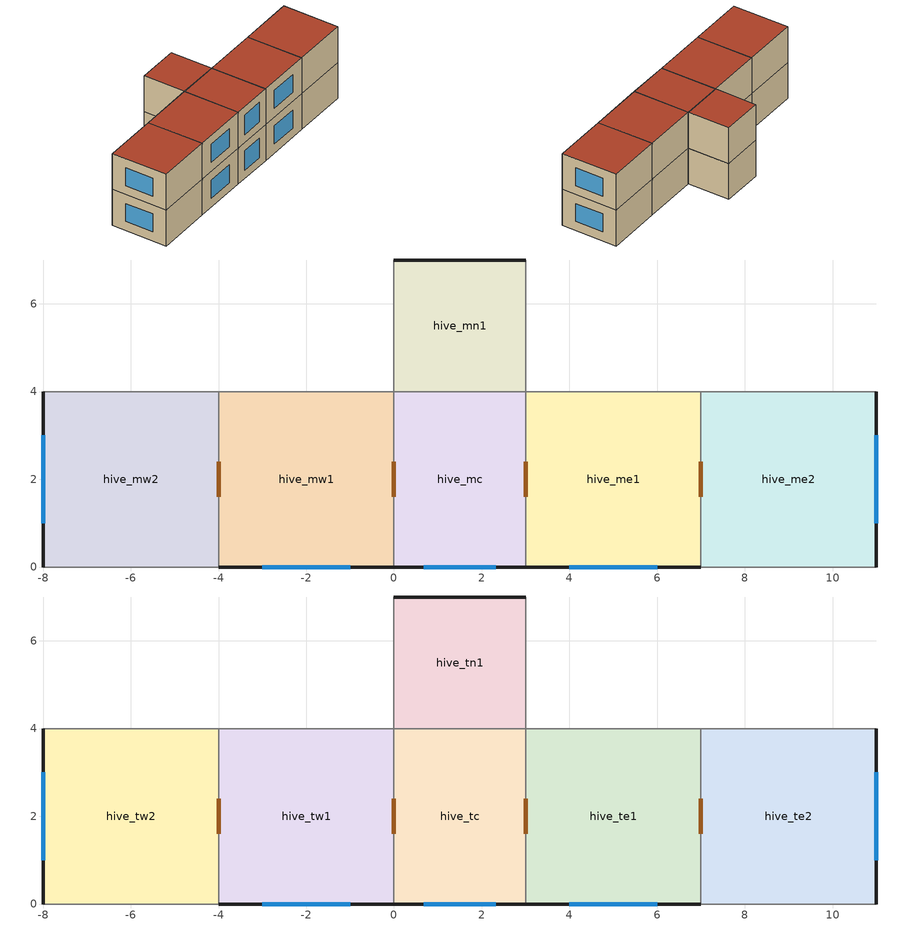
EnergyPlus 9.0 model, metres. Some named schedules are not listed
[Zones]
hive_mc
 floor othersideconditionsmodel (floor): 3,4 3,0 0,0 0,4 z8.1
 wall outside (ext_wall): 0,0 3,0 z8.1:10.8
 wall to hive_me1 (int_wall): 3,0 3,4 z8.1:10.8
 wall adiabatic (int_wall): 3,4 0,4 z8.1:10.8
 wall to hive_mw1 (int_wall): 0,4 0,0 z8.1:10.8
 window (simple_window): 0.68,0 2.32,0 z8.72:10.18
 door inside (door_3_cm): 3,1.6 3,2.4 / 0,2.4 0,1.6 z8.1:10.2
hive_me1
 floor othersideconditionsmodel (floor): 7,4 7,0 3,0 3,4 z8.1
 wall outside (ext_wall): 3,0 7,0 z8.1:10.8
 wall to hive_me2 (int_wall): 7,0 7,4 z8.1:10.8
 wall adiabatic (int_wall): 7,4 3,4 z8.1:10.8
 window (simple_window): 4,0 6,0 z8.77:10.13
 door inside (door_3_cm): 7,1.6 7,2.4 z8.1:10.2
hive_me2
 floor othersideconditionsmodel (floor): 11,4 11,0 7,0 7,4 z8.1
 wall outside (ext_wall): 11,0 11,4 z8.1:10.8
 wall adiabatic (int_wall): 7,0 11,0 / 11,4 7,4 z8.1:10.8
 window (simple_window): 11,1 11,3 z8.77:10.13
hive_mn1
 floor othersideconditionsmodel (floor): 3,7 3,4 0,4 0,7 z8.1
 wall outside (ext_wall): 3,7 0,7 z8.1:10.8
 wall adiabatic (int_wall): 3,4 3,7 / 0,7 0,4 z8.1:10.8
hive_mw1
 floor othersideconditionsmodel (floor): 0,4 0,0 -4,0 -4,4 z8.1
 wall outside (ext_wall): -4,0 0,0 z8.1:10.8
 wall adiabatic (int_wall): 0,4 -4,4 z8.1:10.8
 wall to hive_mw2 (int_wall): -4,4 -4,0 z8.1:10.8
 window (simple_window): -3,0 -1,0 z8.77:10.13
 door inside (door_3_cm): -4,2.4 -4,1.6 z8.1:10.2
hive_mw2
 floor othersideconditionsmodel (floor): -4,4 -4,0 -8,0 -8,4 z8.1
 wall outside (ext_wall): -8,4 -8,0 z8.1:10.8
 wall adiabatic (int_wall): -8,0 -4,0 / -4,4 -8,4 z8.1:10.8
 window (simple_window): -8,3 -8,1 z8.77:10.13
hive_tc
 floor to hive_mc (floor): 3,4 3,0 0,0 0,4 z10.8
 wall outside (ext_wall): 0,0 3,0 z10.8:13.5
 wall to hive_te1 (int_wall): 3,0 3,4 z10.8:13.5
 wall adiabatic (int_wall): 3,4 0,4 z10.8:13.5
 wall to hive_tw1 (int_wall): 0,4 0,0 z10.8:13.5
 window (simple_window): 0.68,0 2.32,0 z11.42:12.88
 door inside (door_3_cm): 3,1.6 3,2.4 / 0,2.4 0,1.6 z10.8:12.9
 roof outside (roof): 0,4 0,0 3,0 3,4 z13.5
hive_te1
 floor to hive_mc (floor): 7,4 7,0 3,0 3,4 z10.8
 wall outside (ext_wall): 3,0 7,0 z10.8:13.5
 wall to hive_te2 (int_wall): 7,0 7,4 z10.8:13.5
 wall adiabatic (int_wall): 7,4 3,4 z10.8:13.5
 window (simple_window): 4,0 6,0 z11.47:12.83
 door inside (door_3_cm): 7,1.6 7,2.4 z10.8:12.9
 roof outside (roof): 3,4 3,0 7,0 7,4 z13.5
hive_te2
 floor to hive_mc (floor): 11,4 11,0 7,0 7,4 z10.8
 wall outside (ext_wall): 11,0 11,4 z10.8:13.5
 wall adiabatic (int_wall): 7,0 11,0 / 11,4 7,4 z10.8:13.5
 window (simple_window): 11,1 11,3 z11.47:12.83
 roof outside (roof): 7,4 7,0 11,0 11,4 z13.5
hive_tn1
 floor to hive_mc (floor): 3,7 3,4 0,4 0,7 z10.8
 wall outside (ext_wall): 3,7 0,7 z10.8:13.5
 wall adiabatic (int_wall): 3,4 3,7 / 0,7 0,4 z10.8:13.5
 roof outside (roof): 0,7 0,4 3,4 3,7 z13.5
hive_tw1
 floor to hive_mc (floor): 0,4 0,0 -4,0 -4,4 z10.8
 wall outside (ext_wall): -4,0 0,0 z10.8:13.5
 wall adiabatic (int_wall): 0,4 -4,4 z10.8:13.5
 wall to hive_tw2 (int_wall): -4,4 -4,0 z10.8:13.5
 window (simple_window): -3,0 -1,0 z11.47:12.83
 door inside (door_3_cm): -4,2.4 -4,1.6 z10.8:12.9
 roof outside (roof): -4,4 -4,0 0,0 0,4 z13.5
hive_tw2
 floor to hive_mc (floor): -4,4 -4,0 -8,0 -8,4 z10.8
 wall outside (ext_wall): -8,4 -8,0 z10.8:13.5
 wall adiabatic (int_wall): -8,0 -4,0 / -4,4 -8,4 z10.8:13.5
 window (simple_window): -8,3 -8,1 z11.47:12.83
 roof outside (roof): -8,4 -8,0 -4,0 -4,4 z13.5
[Building]
tetris_model: Loads convergence tolerance value=0.04; Maximum number of warmup days=25; Minimum number of warmup days=6; North axis=0; Solar distribution=FullInteriorAndExteriorWithReflections; Temperature convergence tolerance value=0.4; Terrain=City
[Site:GroundDomain:Slab]
ground_domain: 1, 0.4, 1.6, 10, No, Full, 6, 5, Timestep, ground_coupled_oscm, OnGrade, 1250, 30, 50, 1500, 1.5, finite_diff, Site:GroundTemperature:Undisturbed:FiniteDifference, No
[Site:GroundTemperature:Undisturbed:FiniteDifference]
finite_diff: 0.4, 1250, 30, 50, 1500, 1.5
[Construction]
floor: impermeabilizacao, concreto_5cm, contrapiso, piso_ceramico
roof: fibrocimento_telha, camara_cobertura, concreto
ext_wall: placa_cimenticia, la_vidro_5cm, gesso
int_wall: gesso, la_vidro_5cm, gesso
door_3_cm: porta_mad_int_3cm
simple_window: vidro_simples_0.87
[Material] Thermal absorptance=0.9
Name | Conductivity | Density | Roughness | Solar absorptance | Specific heat | Thickness | Visible absorptance
concreto_5cm | 1.75 | 2200 | MediumRough | 0.7 | 1000 | 0.05 | 0.7
contrapiso | 1.15 | 2000 | MediumRough | 0.7 | 1000 | 0.02 | 0.7
concreto | 1.75 | 2200 | Rough | 0.5 | 1000 | 0.1 | 0.5
fibrocimento_telha | 0.65 | 1700 | MediumRough | 0.5 | 840 | 0.008 | 0.5
impermeabilizacao | 0.23 | 1000 | Smooth | 0.7 | 920 | 0.0001 | 0.7
piso_ceramico | 1.05 | 2000 | Smooth | 0.7 | 920 | 0.0075 | 0.7
porta_mad_int_3cm | 0.15 | 650 | MediumSmooth | 0.5 | 2300 | 0.03 | 0.5
placa_cimenticia | 1.15 | 2000 | MediumSmooth | 0.5 | 1000 | 0.01 | 0.5
gesso | 0.35 | 900 | Smooth | 0.5 | 870 | 0.0125 | 0.5
[Material:AirGap]
camara_cobertura: Thermal resistance=0.21
[Material:NoMass]
la_vidro_5cm: Roughness=Smooth; Thermal resistance=1.25; Thermal absorptance=0.9; Solar absorptance=0.7; Visible absorptance=0.7
[WindowMaterial:SimpleGlazingSystem]
vidro_simples_0.87: Solar heat gain coefficient=0.87; U factor=5.7
[ElectricEquipment] Design level=120; Design level calculation method=EquipmentLevel; End use subcategory=General; Fraction latent=0; Fraction lost=0; Fraction radiant=0.3; Schedule=sch_equip_liv
Name | Zone or zonelist
equip_hive_me1 | hive_me1
equip_hive_mw2 | hive_mw2
equip_hive_te1 | hive_te1
equip_hive_tw2 | hive_tw2
[Lights] Design level calculation method=Watts/Area; End use subcategory=GeneralLights; Fraction radiant=0.32; Fraction replaceable=0; Fraction visible=0.23; Return air fraction=0; Watts per zone floor area=5
Name | Zone or zonelist | Schedule
lights_hive_mc | hive_mc | sch_ilum_dorm
lights_hive_me1 | hive_me1 | sch_ilum_liv
lights_hive_me2 | hive_me2 | sch_ilum_dorm
lights_hive_mw1 | hive_mw1 | sch_ilum_dorm
lights_hive_mw2 | hive_mw2 | sch_ilum_liv
lights_hive_tc | hive_tc | sch_ilum_dorm
lights_hive_te1 | hive_te1 | sch_ilum_liv
lights_hive_te2 | hive_te2 | sch_ilum_dorm
lights_hive_tw1 | hive_tw1 | sch_ilum_dorm
lights_hive_tw2 | hive_tw2 | sch_ilum_liv
[People] Fraction radiant=0.3; Number of people calculation method=People
Name | Zone or zonelist | Number of people | Activity level schedule | Number of people schedule
people_hive_mc | hive_mc | 2 | sch_activ_dorm | sch_occup_dorm
people_hive_me1 | hive_me1 | 4 | sch_activ_liv | sch_occup_liv
people_hive_me2 | hive_me2 | 2 | sch_activ_dorm | sch_occup_dorm
people_hive_mw1 | hive_mw1 | 2 | sch_activ_dorm | sch_occup_dorm
people_hive_mw2 | hive_mw2 | 4 | sch_activ_liv | sch_occup_liv
people_hive_tc | hive_tc | 2 | sch_activ_dorm | sch_occup_dorm
people_hive_te1 | hive_te1 | 4 | sch_activ_liv | sch_occup_liv
people_hive_te2 | hive_te2 | 2 | sch_activ_dorm | sch_occup_dorm
people_hive_tw1 | hive_tw1 | 2 | sch_activ_dorm | sch_occup_dorm
people_hive_tw2 | hive_tw2 | 4 | sch_activ_liv | sch_occup_liv
[SurfaceProperty:OtherSideConditionsModel]
ground_coupled_oscm: Type of modeling=GroundCoupledSurface
[Zone] Multiplier=1
hive_mc; hive_me1; hive_me2; hive_mn1; hive_mw1; hive_mw2; hive_tc; hive_te1; hive_te2; hive_tn1; hive_tw1; hive_tw2
[Schedule:Compact]
sch_activ_liv: Through: 12/31, For:AllDays, Until: 24:00, 108
sch_activ_dorm: Through: 12/31, For:AllDays, Until: 24:00, 81
sch_equip_liv: Through: 12/31, For:AllDays, Until: 14:00, 0, Until: 22:00, 1, Until: 24:00, 0
sch_ilum_liv: Through: 12/31, For: AllDays, Until: 16:00, 0, Until: 22:00, 1, Until: 24:00, 0
sch_ilum_dorm: Through: 12/31, For: AllDays, Until: 06:00, 0, Until: 08:00, 1, Until: 22:00, 0, Until: 24:00, 1
sch_occup_liv: Through: 12/31, For: AllDays, Until: 14:00, 0, Until: 18:00, 0.5, Until: 22:00, 1, Until: 24:00, 0
sch_occup_dorm: Through: 12/31, For: AllDays, Until: 08:00, 1, Until: 22:00, 0, Until 24:00, 1
[AirflowNetwork:MultiZone:Component:DetailedOpening] Discharge coefficient for opening factor 1=0.001; Discharge coefficient for opening factor 2=0.65; Extra crack length or height of pivoting axis=0; Height factor for opening factor 1=1; Height factor for opening factor 2=1; Number of sets of opening factor data=2; Opening factor 1=0; Opening factor 2=1; Start height factor for opening factor 1=0; Start height factor for opening factor 2=0; Type of rectangular large vertical opening lvo=NonPivoted; Width factor for opening factor 1=0
Name | Air mass flow coefficient when opening is closed | Air mass flow exponent when opening is closed | Width factor for opening factor 2
window_opening | 0.0003 | 0.63 | 0.45
door_opening | 0.0024 | 0.59 | 1
[AirflowNetwork:MultiZone:Surface] Window door opening factor or crack factor=1
Name | Leakage component | Surface | Ventilation control mode | Ventilation control zone temperature setpoint schedule | Venting availability schedule
afn_hive_mc_window_s | window_opening | hive_mc_window_s | Temperature | sch_window_behav | sch_afn_dorm
afn_hive_me1_window_s | window_opening | hive_me1_window_s | Temperature | sch_window_behav | sch_afn_liv
afn_hive_me2_window_e | window_opening | hive_me2_window_e | Temperature | sch_window_behav | sch_afn_dorm
afn_hive_mw1_window_s | window_opening | hive_mw1_window_s | Temperature | sch_window_behav | sch_afn_dorm
afn_hive_mw2_window_w | window_opening | hive_mw2_window_w | Temperature | sch_window_behav | sch_afn_liv
afn_hive_mc_door_e | door_opening | hive_mc_door_e | NoVent
afn_hive_mc_door_w | door_opening | hive_mc_door_w | NoVent
afn_hive_me1_door_e | door_opening | hive_me1_door_e | NoVent
afn_hive_mw1_door_w | door_opening | hive_mw1_door_w | NoVent
afn_hive_tc_window_s | window_opening | hive_tc_window_s | Temperature | sch_window_behav | sch_afn_dorm
afn_hive_te1_window_s | window_opening | hive_te1_window_s | Temperature | sch_window_behav | sch_afn_liv
afn_hive_te2_window_e | window_opening | hive_te2_window_e | Temperature | sch_window_behav | sch_afn_dorm
afn_hive_tw1_window_s | window_opening | hive_tw1_window_s | Temperature | sch_window_behav | sch_afn_dorm
afn_hive_tw2_window_w | window_opening | hive_tw2_window_w | Temperature | sch_window_behav | sch_afn_liv
afn_hive_tc_door_e | door_opening | hive_tc_door_e | NoVent
afn_hive_tc_door_w | door_opening | hive_tc_door_w | NoVent
afn_hive_te1_door_e | door_opening | hive_te1_door_e | NoVent
afn_hive_tw1_door_w | door_opening | hive_tw1_door_w | NoVent
[AirflowNetwork:MultiZone:Zone]
Name | Zone
afn_hive_mc | hive_mc
afn_hive_me1 | hive_me1
afn_hive_me2 | hive_me2
afn_hive_mw1 | hive_mw1
afn_hive_mw2 | hive_mw2
afn_hive_tc | hive_tc
afn_hive_te1 | hive_te1
afn_hive_te2 | hive_te2
afn_hive_tw1 | hive_tw1
afn_hive_tw2 | hive_tw2
[AirflowNetwork:SimulationControl]
afn_control: Absolute airflow convergence tolerance=1e-06; Airflownetwork control=MultizoneWithoutDistribution; Azimuth angle of long axis of building=90; Building type=LowRise; Convergence acceleration limit=-0.5; Height selection for local wind pressure calculation=OpeningHeight; Initialization type=LinearInitializationMethod; Maximum number of iterations=500; Ratio of building width along short axis to width along long axis=1; Relative airflow convergence tolerance=0.0001; Wind pressure coefficient type=SurfaceAverageCalculation
